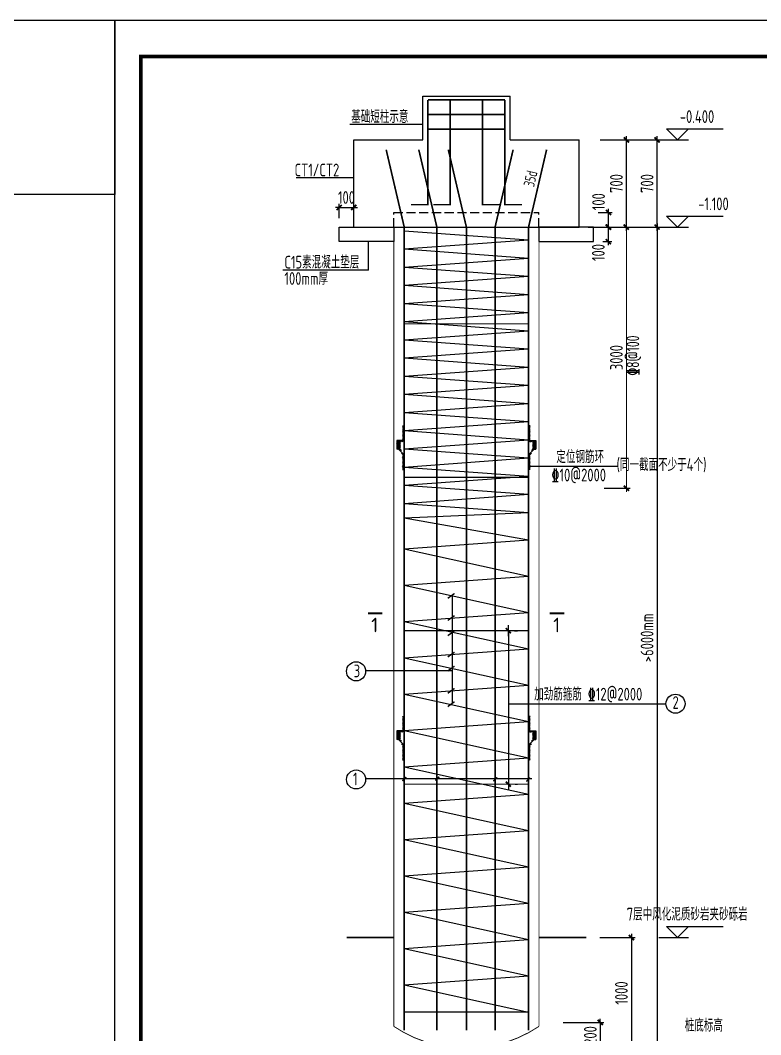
# Model space of a CAD drawing. Extents: x -2746917 to -971774, y -3334247 to -3250358.
# Drawn here: x -2357020 to -2336647, y -3302082 to -3274173 of the extents above; entities that cross this region are included whole.
import ezdxf
from ezdxf.enums import TextEntityAlignment as Align

# ---------------------------------------------------------------- set-up
doc = ezdxf.new("R2010")
doc.units = 0
doc.header["$LTSCALE"] = 1000
doc.header["$MEASUREMENT"] = 0
doc.header["$PDMODE"] = 35
doc.linetypes.add('DASH', pattern=[0.35, 0.25, -0.1])
doc.layers.get('0').update_dxf_attribs({"linetype": 'CONTINUOUS'})
doc.layers.get('Defpoints').update_dxf_attribs({"linetype": 'CONTINUOUS'})
for name, color, linetype in [('5', 7, 'CONTINUOUS'), ('6', 3, 'CONTINUOUS'), ('COLU', 7, 'CONTINUOUS'), ('DIM', 3, 'CONTINUOUS'), ('PUB_TITLE', 4, 'CONTINUOUS'), ('REIN', 1, 'CONTINUOUS'), ('TEXT', 7, 'CONTINUOUS'), ('THICK', 6, 'CONTINUOUS'), ('THIN', 7, 'CONTINUOUS')]:
    doc.layers.add(name, color=color, linetype=linetype)
doc.layers.add('yichutu', color=7, linetype='CONTINUOUS', true_color=0xffffff, plot=False)
doc.styles.add('TSSD_Dimension', font='tssdeng.shx', dxfattribs={"width": 0.75, "bigfont": 'Hztxt.shx'})
doc.styles.add('TSSD_Label', font='tssdeng.shx', dxfattribs={"width": 0.75, "bigfont": 'hztxt.shx'})
doc.styles.add('TSSD_Rein', font='Tssdeng.shx', dxfattribs={"width": 0.75, "bigfont": 'hztxt.shx'})
doc.dimstyles.new('TSSD_10_100', dxfattribs={"dimtxt": 350, "dimasz": 100, "dimexe": 100, "dimexo": 250, "dimgap": 100, "dimtad": 1, "dimdec": 0, "dimlfac": 0.1, "dimzin": 0, "dimdsep": 46, "dimtxsty": 'TSSD_Dimension', "dimblk": 'ARCHTICK', "dimcen": 0, "dimdle": 100, "dimclrt": 7, "dimadec": 0, "dimazin": 0, "dimtfac": 1, "dimtdec": 0, "dimtix": 1, "dimtmove": 2, "dimatfit": 3, "dimldrblk": 'ARCHTICK', "dimfxl": 1, "dimtolj": 1, "dimtzin": 0, "dimlwd": 5, "dimarcsym": 0})
doc.dimstyles.new('TSSD_200_100', dxfattribs={"dimtxt": 350, "dimasz": 100, "dimexe": 100, "dimexo": 250, "dimgap": 100, "dimtad": 1, "dimdec": 0, "dimlfac": 2, "dimzin": 0, "dimdsep": 46, "dimtxsty": 'TSSD_Dimension', "dimblk": 'ARCHTICK', "dimcen": 0, "dimdle": 100, "dimclrt": 7, "dimadec": 0, "dimazin": 0, "dimtfac": 1, "dimtdec": 0, "dimtix": 1, "dimtmove": 2, "dimatfit": 3, "dimfxl": 1, "dimtolj": 1, "dimtzin": 0, "dimarcsym": 0})
doc.dimstyles.new('TSSD_25_100', dxfattribs={"dimtxt": 350, "dimasz": 100, "dimexe": 100, "dimexo": 250, "dimgap": 100, "dimtad": 1, "dimdec": 0, "dimlfac": 0.25, "dimzin": 0, "dimdsep": 46, "dimtxsty": 'TSSD_Dimension', "dimblk": 'ARCHTICK', "dimcen": 0, "dimdle": 100, "dimclrt": 7, "dimadec": 0, "dimazin": 0, "dimtfac": 1, "dimtdec": 0, "dimtix": 1, "dimtmove": 2, "dimatfit": 3, "dimfxl": 1, "dimtolj": 1, "dimtzin": 0, "dimarcsym": 0})

# ---------------------------------------------------------------- blocks, each defined once
blk = doc.blocks.new('_ArchTick')
at = {"color": 0, "const_width": 0.5}
blk.add_lwpolyline([(-0.71, -0.71), (0.71, 0.71)], dxfattribs=at)
blk = doc.blocks.new('*D2689')
at = {"layer": 'Defpoints', "color": 0}
for p in [(-2342328, -3301743), (-2342332, -3302463), (-2341060, -3302463)]:
    blk.add_point(p, dxfattribs=at)
at = {"layer": 'DIM', "color": 0, "lineweight": -2}
for p, q in [((-2342078, -3301743), (-2340960, -3301743)), ((-2341060, -3301743), (-2341060, -3301643)), ((-2341060, -3301743), (-2341060, -3302463)), ((-2342082, -3302463), (-2340960, -3302463)), ((-2341060, -3302463), (-2341060, -3302563))]:
    blk.add_line(p, q, dxfattribs=at)
at = {"layer": 'DIM', "color": 0, "lineweight": -2, "xscale": 100, "yscale": 100, "zscale": 100}
for p, rotation in [((-2341060, -3301743), 270), ((-2341060, -3302463), 90)]:
    blk.add_blockref('_ArchTick', p, dxfattribs=dict(at, rotation=rotation))
at = {"layer": 'DIM', "color": 7, "insert": (-2341335, -3302103), "char_height": 350, "attachment_point": 5, "rotation": 90, "style": 'TSSD_Dimension'}
blk.add_mtext('\\A1;200', dxfattribs=at)
blk = doc.blocks.new('*D2690')
at = {"layer": 'Defpoints', "color": 0, "ltscale": 1.5}
for p in [(-2341374, -3279463), (-2340834, -3279463), (-2341374, -3279863)]:
    blk.add_point(p, dxfattribs=at)
at = {"layer": 'DIM', "color": 0, "lineweight": -2, "ltscale": 1.5}
for p, q in [((-2341124, -3279463), (-2340734, -3279463)), ((-2340834, -3279963), (-2340834, -3279363)), ((-2341124, -3279863), (-2340734, -3279863))]:
    blk.add_line(p, q, dxfattribs=at)
at = {"layer": 'DIM', "color": 0, "lineweight": -2, "ltscale": 1.5, "xscale": 100, "yscale": 100, "zscale": 100}
for p, rotation in [((-2340834, -3279463), 90), ((-2340834, -3279863), 270)]:
    blk.add_blockref('_ArchTick', p, dxfattribs=dict(at, rotation=rotation))
at = {"layer": 'DIM', "color": 7, "ltscale": 1.5, "insert": (-2341109, -3279164), "char_height": 350, "attachment_point": 5, "rotation": 90, "style": 'TSSD_Dimension'}
blk.add_mtext('\\A1;100', dxfattribs=at)
blk = doc.blocks.new('*D2691')
at = {"layer": 'Defpoints', "color": 0, "ltscale": 1.5}
for p in [(-2341313, -3277463), (-2340343, -3277463), (-2341313, -3279863)]:
    blk.add_point(p, dxfattribs=at)
at = {"layer": 'DIM', "color": 0, "lineweight": -2, "ltscale": 1.5}
for p, q in [((-2341063, -3277463), (-2340243, -3277463)), ((-2340343, -3279963), (-2340343, -3277363)), ((-2341063, -3279863), (-2340243, -3279863))]:
    blk.add_line(p, q, dxfattribs=at)
at = {"layer": 'DIM', "color": 0, "lineweight": -2, "ltscale": 1.5, "xscale": 100, "yscale": 100, "zscale": 100}
for p, rotation in [((-2340343, -3277463), 90), ((-2340343, -3279863), 270)]:
    blk.add_blockref('_ArchTick', p, dxfattribs=dict(at, rotation=rotation))
at = {"layer": 'DIM', "color": 7, "ltscale": 1.5, "insert": (-2340618, -3278663), "char_height": 350, "attachment_point": 5, "rotation": 90, "style": 'TSSD_Dimension'}
blk.add_mtext('\\A1;700', dxfattribs=at)
blk = doc.blocks.new('_DIMX')
blk.add_line((-150, 0), (150, 0))
at = {"const_width": 50}
blk.add_lwpolyline([(-70, -70), (70, 70)], dxfattribs=at)
blk = doc.blocks.new('*D2692')
at = {"layer": 'Defpoints', "color": 0}
for p in [(-2341326, -3299406), (-2342030, -3302463), (-2340205, -3302463)]:
    blk.add_point(p, dxfattribs=at)
at = {"layer": 'DIM', "color": 0, "lineweight": -2}
for p, q in [((-2340205, -3299306), (-2340205, -3302563)), ((-2341076, -3299406), (-2340105, -3299406)), ((-2341780, -3302463), (-2340105, -3302463))]:
    blk.add_line(p, q, dxfattribs=at)
at = {"layer": 'DIM', "color": 0, "lineweight": -2, "xscale": 100, "yscale": 100, "zscale": 100}
for p, rotation in [((-2340205, -3299406), 90), ((-2340205, -3302463), 270)]:
    blk.add_blockref('_ArchTick', p, dxfattribs=dict(at, rotation=rotation))
at = {"layer": 'DIM', "color": 7, "insert": (-2340480, -3300934), "char_height": 350, "attachment_point": 5, "rotation": 90, "style": 'TSSD_Dimension'}
blk.add_mtext('\\A1;1000', dxfattribs=at)
blk = doc.blocks.new('*D2694')
at = {"layer": 'Defpoints', "color": 0}
for p in [(-2341205, -3279863), (-2341205, -3287044), (-2340343, -3287044)]:
    blk.add_point(p, dxfattribs=at)
at = {"layer": 'DIM', "color": 0, "lineweight": 5}
blk.add_line((-2340343, -3279763), (-2340343, -3287144), dxfattribs=at)
at = {"layer": 'DIM', "color": 0, "lineweight": -2}
for p, q in [((-2340955, -3279863), (-2340243, -3279863)), ((-2340955, -3287044), (-2340243, -3287044))]:
    blk.add_line(p, q, dxfattribs=at)
at = {"layer": 'DIM', "color": 0, "lineweight": 5, "xscale": 100, "yscale": 100, "zscale": 100}
for p, rotation in [((-2340343, -3279863), 90), ((-2340343, -3287044), 270)]:
    blk.add_blockref('_ArchTick', p, dxfattribs=dict(at, rotation=rotation))
at = {"layer": 'DIM', "color": 7, "insert": (-2340618, -3283453), "char_height": 350, "attachment_point": 5, "rotation": 90, "style": 'TSSD_Dimension'}
blk.add_mtext('\\A1;3000', dxfattribs=at)
blk = doc.blocks.new('*D2695')
at = {"layer": 'Defpoints', "color": 0}
for p in [(-2341645, -3279863), (-2342289, -3302463), (-2339499, -3302463)]:
    blk.add_point(p, dxfattribs=at)
at = {"layer": 'DIM', "color": 0, "lineweight": -2}
for p, q in [((-2339499, -3279763), (-2339499, -3302563)), ((-2341395, -3279863), (-2339399, -3279863)), ((-2342039, -3302463), (-2339399, -3302463))]:
    blk.add_line(p, q, dxfattribs=at)
at = {"layer": 'DIM', "color": 0, "lineweight": -2, "xscale": 100, "yscale": 100, "zscale": 100}
for p, rotation in [((-2339499, -3279863), 90), ((-2339499, -3302463), 270)]:
    blk.add_blockref('_ArchTick', p, dxfattribs=dict(at, rotation=rotation))
at = {"layer": 'DIM', "color": 7, "insert": (-2339774, -3291163), "char_height": 350, "attachment_point": 5, "rotation": 90, "style": 'TSSD_Dimension'}
blk.add_mtext('\\A1;>6000mm', dxfattribs=at)
blk = doc.blocks.new('*D2696')
at = {"layer": 'Defpoints', "color": 0, "ltscale": 1.5}
for p in [(-2340969, -3277463), (-2339499, -3277463), (-2340969, -3279863)]:
    blk.add_point(p, dxfattribs=at)
at = {"layer": 'DIM', "color": 0, "lineweight": -2, "ltscale": 1.5}
for p, q in [((-2340719, -3277463), (-2339399, -3277463)), ((-2339499, -3279963), (-2339499, -3277363)), ((-2340719, -3279863), (-2339399, -3279863))]:
    blk.add_line(p, q, dxfattribs=at)
at = {"layer": 'DIM', "color": 0, "lineweight": -2, "ltscale": 1.5, "xscale": 100, "yscale": 100, "zscale": 100}
for p, rotation in [((-2339499, -3277463), 90), ((-2339499, -3279863), 270)]:
    blk.add_blockref('_ArchTick', p, dxfattribs=dict(at, rotation=rotation))
at = {"layer": 'DIM', "color": 7, "ltscale": 1.5, "insert": (-2339774, -3278663), "char_height": 350, "attachment_point": 5, "rotation": 90, "style": 'TSSD_Dimension'}
blk.add_mtext('\\A1;700', dxfattribs=at)
blk = doc.blocks.new('*D2723')
at = {"layer": 'Defpoints', "color": 0, "ltscale": 1.5}
for p in [(-2341245, -3279863), (-2341245, -3280263), (-2340840, -3280263)]:
    blk.add_point(p, dxfattribs=at)
at = {"layer": 'DIM', "color": 0, "lineweight": -2, "ltscale": 1.5}
for p, q in [((-2340840, -3279763), (-2340840, -3280363)), ((-2340995, -3279863), (-2340740, -3279863)), ((-2340995, -3280263), (-2340740, -3280263))]:
    blk.add_line(p, q, dxfattribs=at)
at = {"layer": 'DIM', "color": 0, "lineweight": -2, "ltscale": 1.5, "xscale": 100, "yscale": 100, "zscale": 100}
for p, rotation in [((-2340840, -3279863), 90), ((-2340840, -3280263), 270)]:
    blk.add_blockref('_ArchTick', p, dxfattribs=dict(at, rotation=rotation))
at = {"layer": 'DIM', "color": 7, "ltscale": 1.5, "insert": (-2341115, -3280562), "char_height": 350, "attachment_point": 5, "rotation": 90, "style": 'TSSD_Dimension'}
blk.add_mtext('\\A1;100', dxfattribs=at)
blk = doc.blocks.new('*D2724')
at = {"layer": 'Defpoints', "color": 0, "ltscale": 1.5}
for p in [(-2347845, -3279323), (-2348245, -3279863), (-2347845, -3279863)]:
    blk.add_point(p, dxfattribs=at)
at = {"layer": 'DIM', "color": 0, "lineweight": -2, "ltscale": 1.5}
for p, q in [((-2348245, -3279613), (-2348245, -3279223)), ((-2347845, -3279613), (-2347845, -3279223)), ((-2348245, -3279323), (-2348345, -3279323)), ((-2348245, -3279323), (-2347845, -3279323)), ((-2347845, -3279323), (-2347745, -3279323))]:
    blk.add_line(p, q, dxfattribs=at)
at = {"layer": 'DIM', "color": 0, "lineweight": -2, "ltscale": 1.5, "xscale": 100, "yscale": 100, "zscale": 100}
blk.add_blockref('_ArchTick', (-2348245, -3279323), dxfattribs=at)
at = {"layer": 'DIM', "color": 0, "lineweight": -2, "ltscale": 1.5, "xscale": 100, "yscale": 100, "zscale": 100, "rotation": 180}
blk.add_blockref('_ArchTick', (-2347845, -3279323), dxfattribs=at)
at = {"layer": 'DIM', "color": 7, "ltscale": 1.5, "insert": (-2348045, -3279048), "char_height": 350, "attachment_point": 5, "style": 'TSSD_Dimension'}
blk.add_mtext('\\A1;100', dxfattribs=at)
blk = doc.blocks.new('yct-743-420-74300-42000-100-2002.0')
at = {"layer": 'yichutu', "color": 7, "true_color": 0xffffff}
blk.add_lwpolyline([(0, 0), (0, 42000), (74300, 42000), (74300, 0)], close=True, dxfattribs=at)
blk = doc.blocks.new('A$C6B365CFD')
at = {"layer": 'PUB_TITLE'}
blk.add_lwpolyline([(-70467, -17093), (-70467, 24907), (3833, 24907), (3833, -17093)], close=True, dxfattribs=at)
at = {"layer": 'PUB_TITLE', "const_width": 100}
blk.add_lwpolyline([(2833, -16093), (2833, 23907), (-69753, 23907), (-69753, -16093), (2833, -16093)], dxfattribs=at)

msp = doc.modelspace()

# ---------------------------------------------------------------- hatches: boundary and pattern name
at = {"layer": 'COLU'}
h = msp.add_hatch(dxfattribs=at)
h.set_pattern_fill('ANSI31', color=256, scale=200, style=0)
h.set_pattern_definition([(135, (-2420812.46, -3306452.225), (17.6776695, 17.6776695), [])])
h.paths.add_polyline_path([(-2346608.71, -3285732.1), (-2346501.82, -3285732.1), (-2346501.82, -3285332.1), (-2346455.26, -3285332.1), (-2346455.26, -3285770.29), (-2346562.16, -3285770.29), (-2346562.16, -3285972.1), (-2346455.26, -3286132.1), (-2346455.26, -3286532.1), (-2346501.82, -3286532.1), (-2346501.82, -3286132.1), (-2346608.71, -3285972.1)])
h = msp.add_hatch(dxfattribs=at)
h.set_pattern_fill('ANSI31', color=256, scale=200, style=0)
h.set_pattern_definition([(45, (-2268678.07, -3306452.225), (-17.6776695, 17.6776695), [])])
h.paths.add_polyline_path([(-2342881.81, -3285732.1), (-2342988.71, -3285732.1), (-2342988.71, -3285332.1), (-2343035.26, -3285332.1), (-2343035.26, -3285770.29), (-2342928.37, -3285770.29), (-2342928.37, -3285972.1), (-2343035.26, -3286132.1), (-2343035.26, -3286532.1), (-2342988.71, -3286532.1), (-2342988.71, -3286132.1), (-2342881.81, -3285972.1)])
h = msp.add_hatch(dxfattribs=at)
h.set_pattern_fill('ANSI31', color=256, scale=200, style=0)
h.set_pattern_definition([(135, (-2374448.858, -3294124.836), (17.67767, 17.67767), [])])
h.paths.add_polyline_path([(-2346655.26, -3285732.1), (-2346608.71, -3285732.1), (-2346608.71, -3285972.1), (-2346655.26, -3285972.1)])
h = msp.add_hatch(dxfattribs=at)
h.set_pattern_fill('ANSI31', color=256, scale=200, style=0)
h.set_pattern_definition([(45, (-2315041.67, -3294124.836), (-17.67767, 17.67767), [])])
h.paths.add_polyline_path([(-2342835.26, -3285732.1), (-2342881.81, -3285732.1), (-2342881.81, -3285972.1), (-2342835.26, -3285972.1)])
h = msp.add_hatch(dxfattribs=at)
h.set_pattern_fill('ANSI31', color=256, scale=200, style=0)
h.set_pattern_definition([(135, (-2420812.46, -3314443.787), (17.6776695, 17.6776695), [])])
h.paths.add_polyline_path([(-2346608.71, -3293723.66), (-2346501.82, -3293723.66), (-2346501.82, -3293323.66), (-2346455.26, -3293323.66), (-2346455.26, -3293761.86), (-2346562.16, -3293761.86), (-2346562.16, -3293963.66), (-2346455.26, -3294123.66), (-2346455.26, -3294523.66), (-2346501.82, -3294523.66), (-2346501.82, -3294123.66), (-2346608.71, -3293963.66)])
h = msp.add_hatch(dxfattribs=at)
h.set_pattern_fill('ANSI31', color=256, scale=200, style=0)
h.set_pattern_definition([(45, (-2268678.07, -3314443.787), (-17.6776695, 17.6776695), [])])
h.paths.add_polyline_path([(-2342881.81, -3293723.66), (-2342988.71, -3293723.66), (-2342988.71, -3293323.66), (-2343035.26, -3293323.66), (-2343035.26, -3293761.86), (-2342928.37, -3293761.86), (-2342928.37, -3293963.66), (-2343035.26, -3294123.66), (-2343035.26, -3294523.66), (-2342988.71, -3294523.66), (-2342988.71, -3294123.66), (-2342881.81, -3293963.66)])
h = msp.add_hatch(dxfattribs=at)
h.set_pattern_fill('ANSI31', color=256, scale=200, style=0)
h.set_pattern_definition([(135, (-2374448.858, -3302116.399), (17.67767, 17.67767), [])])
h.paths.add_polyline_path([(-2346655.26, -3293723.66), (-2346608.71, -3293723.66), (-2346608.71, -3293963.66), (-2346655.26, -3293963.66)])
h = msp.add_hatch(dxfattribs=at)
h.set_pattern_fill('ANSI31', color=256, scale=200, style=0)
h.set_pattern_definition([(45, (-2315041.67, -3302116.399), (-17.67767, 17.67767), [])])
h.paths.add_polyline_path([(-2342835.26, -3293723.66), (-2342881.81, -3293723.66), (-2342881.81, -3293963.66), (-2342835.26, -3293963.66)])

# ---------------------------------------------------------------- linework, layer by layer
for p, q in [((-2345945.26, -3277463.27), (-2345945.26, -3276263.27)), ((-2345945.26, -3276263.27), (-2343545.26, -3276263.27)), ((-2343545.26, -3277463.27), (-2343545.26, -3276263.27)), ((-2347845.26, -3279863.27), (-2347845.26, -3277463.27)), ((-2347845.26, -3277463.27), (-2345945.26, -3277463.27)), ((-2343545.26, -3277463.27), (-2341645.26, -3277463.27)), ((-2341645.26, -3279863.27), (-2341645.26, -3277463.27)), ((-2347845.26, -3279863.27), (-2341645.26, -3279863.27)), ((-2346455.27, -3287863.27), (-2343035.27, -3288463.27)), ((-2346455.27, -3288713.27), (-2343035.27, -3289463.27)), ((-2346455.26, -3289713.27), (-2343035.26, -3290463.27)), ((-2345133.67, -3289993.01), (-2345133.67, -3292967.28)), ((-2346455.26, -3290713.27), (-2343035.26, -3291463.27)), ((-2346455.26, -3291713.27), (-2343035.26, -3292463.27)), ((-2346455.26, -3292713.27), (-2343035.26, -3293463.27)), ((-2346455.26, -3293713.27), (-2343035.26, -3294463.27)), ((-2346455.26, -3294713.27), (-2343035.26, -3295463.27)), ((-2346455.26, -3295713.27), (-2343035.26, -3296463.27)), ((-2346455.26, -3296713.27), (-2343035.26, -3297463.27)), ((-2346455.26, -3297713.27), (-2343035.26, -3298463.27)), ((-2346455.26, -3298713.27), (-2343035.26, -3299463.27)), ((-2346455.26, -3299713.27), (-2343035.26, -3300463.27)), ((-2346455.26, -3300713.27), (-2343035.26, -3301463.27)), ((-2343035.26, -3301463.27), (-2346455.26, -3301463.27))]:
    msp.add_line(p, q)
at = {"linetype": 'DASH'}
for p, q in [((-2346743.09, -3279463.27), (-2342747.44, -3279463.27)), ((-2346743.09, -3279863.27), (-2346743.09, -3279463.27)), ((-2342747.44, -3279863.27), (-2342747.44, -3279463.27))]:
    msp.add_line(p, q, dxfattribs=at)
at = {"color": 0, "linetype": 'ByBlock'}
for p, q in [((-2343590.64, -3290967.33), (-2343590.64, -3295185)), ((-2343425.38, -3290966.33), (-2343340.64, -3290966.33)), ((-2343400.33, -3295186), (-2343340.64, -3295186))]:
    msp.add_line(p, q, dxfattribs=at)
at = {"ltscale": 1.5}
msp.add_lwpolyline([(-2359818.65, -3274173.05), (-2354415.7, -3274173.05), (-2354415.7, -3278965.91), (-2359818.65, -3278965.91)], close=True, dxfattribs=at)
for points, const_width in [([(-2346455.26, -3282527), (-2343035.26, -3282527)], 30), ([(-2346455.26, -3286746.66), (-2343035.26, -3286746.66)], 30), ([(-2345258.26, -3290075.98), (-2345072.39, -3289942.86)], 40), ([(-2345258.26, -3290684.83), (-2345072.39, -3290551.71)], 40), ([(-2346455.26, -3290966.33), (-2343035.26, -3290966.33)], 30), ([(-2345258.26, -3291103.44), (-2345072.39, -3290970.33)], 40), ([(-2345258.26, -3291689.91), (-2345072.39, -3291556.79)], 40), ([(-2345258.26, -3292073.95), (-2345072.39, -3291940.83)], 40), ([(-2345258.26, -3292687.95), (-2345072.39, -3292554.83)], 40), ([(-2345258.26, -3293054.15), (-2345072.39, -3292921.03)], 40), ([(-2346503.52, -3295097.99), (-2346398.49, -3294993.04)], 40), ([(-2345598.35, -3295090.5), (-2345493.33, -3294985.54)], 40), ([(-2344000.54, -3295105.49), (-2343895.52, -3295000.53)], 40), ([(-2343095.37, -3295112.99), (-2342990.35, -3295008.03)], 40), ([(-2346455.26, -3295186), (-2343035.26, -3295186)], 30), ([(-2346743.09, -3299405.66), (-2348040.58, -3299405.66)], 50), ([(-2342747.44, -3299405.66), (-2341441.26, -3299405.66)], 50)]:
    msp.add_lwpolyline(points, dxfattribs=dict(const_width=const_width))
at = {"layer": '5', "const_width": 25}
for points in [[(-2346743.09, -3301851.88), (-2346743.09, -3279863.27)], [(-2342747.44, -3301851.88), (-2342747.44, -3279863.27)]]:
    msp.add_lwpolyline(points, dxfattribs=at)
msp.add_lwpolyline([(-2346743.09, -3301851.88, 0.3044517), (-2342747.44, -3301851.88, 0.13819462)], format="xyb", dxfattribs=at)
at = {"layer": '6'}
for p, q in [((-2346455.26, -3279963.27), (-2343035.26, -3280213.27)), ((-2346455.26, -3280463.27), (-2343035.26, -3280213.27)), ((-2346455.26, -3280463.27), (-2343035.26, -3280713.27)), ((-2346455.26, -3280963.27), (-2343035.26, -3280713.27)), ((-2346455.26, -3280963.27), (-2343035.26, -3281213.27)), ((-2346455.26, -3281463.27), (-2343035.26, -3281213.27)), ((-2346455.26, -3281463.27), (-2343035.26, -3281713.27)), ((-2346455.26, -3281963.27), (-2343035.26, -3281713.27)), ((-2346455.26, -3281963.27), (-2343035.26, -3282213.27)), ((-2346455.26, -3282463.27), (-2343035.26, -3282213.27)), ((-2346455.26, -3282463.27), (-2343035.26, -3282713.27)), ((-2346455.26, -3282963.27), (-2343035.26, -3282713.27)), ((-2346455.26, -3282963.27), (-2343035.26, -3283213.27)), ((-2346455.26, -3283463.27), (-2343035.26, -3283213.27)), ((-2346455.26, -3283463.27), (-2343035.26, -3283713.27)), ((-2346455.26, -3283963.27), (-2343035.26, -3283713.27)), ((-2346455.26, -3283963.27), (-2343035.26, -3284213.27)), ((-2346455.26, -3284463.27), (-2343035.26, -3284213.27)), ((-2346455.26, -3284463.27), (-2343035.26, -3284713.27)), ((-2346455.26, -3284963.27), (-2343035.26, -3284713.27)), ((-2346455.26, -3284963.27), (-2343035.26, -3285213.27)), ((-2346455.26, -3285463.27), (-2343035.26, -3285213.27)), ((-2346455.26, -3285463.27), (-2343035.26, -3285713.27)), ((-2346455.26, -3285963.27), (-2343035.26, -3285713.27)), ((-2346455.26, -3285963.27), (-2343035.26, -3286213.27)), ((-2346455.26, -3286463.27), (-2343035.26, -3286213.27)), ((-2346455.26, -3286463.27), (-2343035.26, -3286713.27)), ((-2346455.26, -3286963.27), (-2343035.26, -3286713.27)), ((-2346455.26, -3286963.27), (-2343035.26, -3287213.27)), ((-2346455.26, -3287463.27), (-2343035.26, -3287213.27)), ((-2346455.26, -3287463.27), (-2343035.26, -3287713.27)), ((-2346455.27, -3287863.27), (-2343035.26, -3287713.27)), ((-2346455.27, -3288713.27), (-2343035.27, -3288463.27)), ((-2346455.26, -3289713.27), (-2343035.26, -3289463.27)), ((-2346455.26, -3290713.27), (-2343035.26, -3290463.27)), ((-2346455.26, -3291713.27), (-2343035.26, -3291463.27)), ((-2346455.26, -3292713.27), (-2343035.26, -3292463.27)), ((-2346455.26, -3293713.27), (-2343035.26, -3293463.27)), ((-2346455.26, -3294713.27), (-2343035.26, -3294463.27)), ((-2346455.26, -3295713.27), (-2343035.26, -3295463.27)), ((-2346455.26, -3296713.27), (-2343035.26, -3296463.27)), ((-2346455.26, -3297713.27), (-2343035.26, -3297463.27)), ((-2346455.26, -3298713.27), (-2343035.26, -3298463.27)), ((-2346455.26, -3299713.27), (-2343035.26, -3299463.27)), ((-2346455.26, -3300713.27), (-2343035.26, -3300463.27))]:
    msp.add_line(p, q, dxfattribs=at)
at = {"layer": 'COLU'}
for p, q in [((-2346501.82, -3285332.1), (-2346455.26, -3285332.1)), ((-2342988.71, -3285332.1), (-2343035.26, -3285332.1)), ((-2346501.82, -3285732.1), (-2346655.26, -3285732.1)), ((-2346655.26, -3285732.1), (-2346655.26, -3285972.1)), ((-2346608.71, -3285732.1), (-2346608.71, -3285972.1)), ((-2342988.71, -3285732.1), (-2342835.26, -3285732.1)), ((-2342881.81, -3285732.1), (-2342881.81, -3285972.1)), ((-2342835.26, -3285732.1), (-2342835.26, -3285972.1)), ((-2346608.71, -3285972.1), (-2346655.26, -3285972.1)), ((-2342881.81, -3285972.1), (-2342835.26, -3285972.1)), ((-2342988.71, -3286436.56), (-2340589.56, -3286436.56)), ((-2346501.82, -3286532.1), (-2346455.26, -3286532.1)), ((-2342988.71, -3286532.1), (-2343035.26, -3286532.1)), ((-2346501.82, -3293323.66), (-2346455.26, -3293323.66)), ((-2342988.71, -3293323.66), (-2343035.26, -3293323.66)), ((-2346501.82, -3293723.66), (-2346655.26, -3293723.66)), ((-2346655.26, -3293723.66), (-2346655.26, -3293963.66)), ((-2346608.71, -3293723.66), (-2346608.71, -3293963.66)), ((-2342988.71, -3293723.66), (-2342835.26, -3293723.66)), ((-2342881.81, -3293723.66), (-2342881.81, -3293963.66)), ((-2342835.26, -3293723.66), (-2342835.26, -3293963.66)), ((-2346608.71, -3293963.66), (-2346655.26, -3293963.66)), ((-2342881.81, -3293963.66), (-2342835.26, -3293963.66)), ((-2346501.82, -3294523.66), (-2346455.26, -3294523.66)), ((-2342988.71, -3294523.66), (-2343035.26, -3294523.66))]:
    msp.add_line(p, q, dxfattribs=at)
for points in [[(-2348245.26, -3279863.27), (-2346743.09, -3279863.27), (-2346743.09, -3280263.27), (-2348245.26, -3280263.27)], [(-2341245.26, -3279863.27), (-2342747.44, -3279863.27), (-2342747.44, -3280263.27), (-2341245.26, -3280263.27)]]:
    msp.add_lwpolyline(points, close=True, dxfattribs=at)
at = {"layer": 'Defpoints', "color": 0, "linetype": 'ByBlock'}
for p in [(-2343725.38, -3290966.33), (-2343700.33, -3295186), (-2343590.64, -3295186)]:
    msp.add_point(p, dxfattribs=at)
at = {"layer": 'REIN', "ltscale": 0.5, "const_width": 45}
for points in [[(-2345804.09, -3276365.06), (-2345804.09, -3279245.55), (-2346270.91, -3279245.55)], [(-2345804.09, -3276365.06), (-2343686.44, -3276365.06)], [(-2345190.03, -3276365.06), (-2345190.03, -3279245.55), (-2345656.85, -3279245.55)], [(-2344300.5, -3276365.06), (-2344300.5, -3279245.55), (-2343833.68, -3279245.55)], [(-2343686.44, -3276365.06), (-2343686.44, -3279245.55), (-2343219.61, -3279245.55)], [(-2345804.09, -3276765.06), (-2343686.44, -3276765.06)], [(-2345804.09, -3276765.06), (-2343686.44, -3276765.06)], [(-2345804.09, -3277165.06), (-2343686.44, -3277165.06)], [(-2345804.09, -3277165.06), (-2343686.44, -3277165.06)], [(-2345557.7, -3301964.79), (-2345557.7, -3279863.27), (-2346054.77, -3277732.75)], [(-2344745.26, -3301964.79), (-2344745.26, -3279863.27), (-2345242.34, -3277732.75)], [(-2343956.26, -3301964.79), (-2343956.26, -3279863.27), (-2343459.19, -3277732.75)], [(-2343035.26, -3301964.79), (-2343035.26, -3279863.27), (-2342538.19, -3277732.75)]]:
    msp.add_lwpolyline(points, dxfattribs=at)
at = {"layer": 'REIN', "ltscale": 0.5, "const_width": 45, "elevation": 48}
msp.add_lwpolyline([(-2346455.26, -3301964.79), (-2346455.26, -3279863.27), (-2346952.34, -3277732.75)], dxfattribs=at)
at = {"layer": 'REIN', "color": 0, "const_width": 0.02}
for points in [[(-2346501.82, -3285332.1), (-2346501.82, -3285732.1), (-2346608.71, -3285732.1), (-2346608.71, -3285972.1), (-2346501.82, -3286132.1), (-2346501.82, -3286532.1)], [(-2346455.26, -3285332.1), (-2346455.26, -3285770.29), (-2346562.16, -3285770.29), (-2346562.16, -3285972.1), (-2346455.26, -3286132.1), (-2346455.26, -3286532.1)], [(-2343035.26, -3285332.1), (-2343035.26, -3285770.29), (-2342928.37, -3285770.29), (-2342928.37, -3285972.1), (-2343035.26, -3286132.1), (-2343035.26, -3286532.1)], [(-2342988.71, -3285332.1), (-2342988.71, -3285732.1), (-2342881.81, -3285732.1), (-2342881.81, -3285972.1), (-2342988.71, -3286132.1), (-2342988.71, -3286532.1)], [(-2346501.82, -3293323.66), (-2346501.82, -3293723.66), (-2346608.71, -3293723.66), (-2346608.71, -3293963.66), (-2346501.82, -3294123.66), (-2346501.82, -3294523.66)], [(-2346455.26, -3293323.66), (-2346455.26, -3293761.86), (-2346562.16, -3293761.86), (-2346562.16, -3293963.66), (-2346455.26, -3294123.66), (-2346455.26, -3294523.66)], [(-2343035.26, -3293323.66), (-2343035.26, -3293761.86), (-2342928.37, -3293761.86), (-2342928.37, -3293963.66), (-2343035.26, -3294123.66), (-2343035.26, -3294523.66)], [(-2342988.71, -3293323.66), (-2342988.71, -3293723.66), (-2342881.81, -3293723.66), (-2342881.81, -3293963.66), (-2342988.71, -3294123.66), (-2342988.71, -3294523.66)]]:
    msp.add_lwpolyline(points, dxfattribs=at)
at = {"layer": 'TEXT'}
for p, q in [((-2345945.26, -3277041.03, -48), (-2347955.83, -3277041.03, -48)), ((-2347845.26, -3278508.15), (-2349433.44, -3278508.15)), ((-2347436.75, -3281044.21, -48), (-2347436.75, -3280263.27)), ((-2347436.75, -3281044.21, -48), (-2349793.1, -3281044.21, -48)), ((-2345133.67, -3292071.01), (-2347517.86, -3292071.01)), ((-2343590.64, -3292975.52), (-2339253.1, -3292975.52)), ((-2342945.26, -3295045.95), (-2347517.86, -3295045.95))]:
    msp.add_line(p, q, dxfattribs=at)
for centre in [(-2347779.91, -3292084.2), (-2338990.72, -3292975.52), (-2347779.91, -3295059.15)]:
    msp.add_circle(centre, 262.38, dxfattribs=at)
at = {"layer": 'THICK', "const_width": 50}
for points in [[(-2347055.79, -3290490.02), (-2347455.79, -3290490.02)], [(-2342449.73, -3290490.02), (-2342049.73, -3290490.02)]]:
    msp.add_lwpolyline(points, dxfattribs=at)
at = {"layer": 'THIN'}
for p, q in [((-2338935.85, -3277463.27), (-2339235.85, -3277163.27)), ((-2339235.85, -3277163.27), (-2338635.85, -3277163.27)), ((-2338935.85, -3277463.27), (-2338635.85, -3277163.27)), ((-2338635.85, -3277163.27), (-2337683.92, -3277163.27)), ((-2339448.64, -3277463.27), (-2338635.85, -3277463.27)), ((-2338935.85, -3277463.27), (-2338935.85, -3277463.27)), ((-2338935.85, -3279863.27), (-2339235.85, -3279563.27)), ((-2339235.85, -3279563.27), (-2338635.85, -3279563.27)), ((-2338935.85, -3279863.27), (-2338635.85, -3279563.27)), ((-2338635.85, -3279563.27), (-2337683.92, -3279563.27)), ((-2339448.64, -3279863.27), (-2338635.85, -3279863.27)), ((-2338935.85, -3279863.27), (-2338935.85, -3279863.27)), ((-2338935.85, -3299405.66), (-2339235.85, -3299105.66)), ((-2339235.85, -3299105.66), (-2338635.85, -3299105.66)), ((-2338935.85, -3299405.66), (-2338635.85, -3299105.66)), ((-2338635.85, -3299105.66), (-2337683.92, -3299105.66)), ((-2339448.64, -3299405.66), (-2338635.85, -3299405.66)), ((-2338935.85, -3299405.66), (-2338935.85, -3299405.66))]:
    msp.add_line(p, q, dxfattribs=at)

# ---------------------------------------------------------------- block references
at = {"ltscale": 1.5}
msp.add_blockref('A$C6B365CFD', (-2283948.99, -3299080.41), dxfattribs=at)
at = {"color": 0, "linetype": 'ByBlock'}
for p, rotation in [((-2343590.64, -3290966.33), 90), ((-2343590.64, -3295186), 270)]:
    msp.add_blockref('_DIMX', p, dxfattribs=dict(at, rotation=rotation))
at = {"layer": 'yichutu'}
msp.add_blockref('yct-743-420-74300-42000-100-2002.0', (-2354415.7, -3316173.05), dxfattribs=at)

# ---------------------------------------------------------------- texts
at = {"layer": 'TEXT', "style": 'TSSD_Label', "width": 0.75}
for s, p in [('基础短柱示意', (-2347915.21, -3276999.75, -48)), ('CT1/CT2', (-2349473.19, -3278466.86)), ('C15素混凝土垫层', (-2349752.48, -3281002.92, -48)), ('100mm厚', (-2349752.48, -3281451.82, -48)), ('定位钢筋环', (-2342270.63, -3286357.75)), ('(同一截面不少于4个)', (-2340614.17, -3286574.07)), ('%%13210@2000', (-2342407.9, -3286858.46)), ('3', (-2347844.34, -3292248.01)), ('加劲筋箍筋 %%13212@2000', (-2342880.55, -3292887.41)), ('2', (-2339072.94, -3293117.79)), ('1', (-2347864.88, -3295219.72))]:
    msp.add_text(s, height=350, dxfattribs=at).set_placement(p)
for s, p in [('-0.400', (-2337925.81, -3277103.27)), ('-1.100', (-2337526.92, -3279503.27)), ('7层中风化泥质砂岩夹砂砾岩', (-2337007.45, -3299045.66)), ('桩底标高', (-2337687.81, -3302103.27))]:
    msp.add_text(s, height=350, dxfattribs=at).set_placement(p, align=Align.BOTTOM_RIGHT)
at = {"layer": 'TEXT', "style": 'TSSD_Rein', "width": 0.7}
for s, height, rotation, p in [('35d', 300, 77, (-2342884.16, -3278775.51)), ('%%1328@100', 350, 90, (-2339989.56, -3283946.21))]:
    msp.add_text(s, height=height, rotation=rotation, dxfattribs=at).set_placement(p)
at = {"layer": 'THICK', "style": 'TSSD_Label'}
for p in [(-2347363.48, -3291009.88), (-2342357.42, -3291009.88)]:
    msp.add_text('1', height=400, dxfattribs=at).set_placement(p)

# ---------------------------------------------------------------- dimensions: what is measured, and where the dimension line sits
at = {"layer": 'DIM', "ltscale": 1.5}
for p1, p2, distance, picture, middle in [((-2341313.33, -3279863.27), (-2341313.33, -3277463.27), -969.99, '*D2691', (-2340618.34, -3278663.27)), ((-2340968.85, -3279863.27), (-2340968.85, -3277463.27), -1469.99, '*D2696', (-2339773.87, -3278663.27))]:
    dim = msp.add_aligned_dim(p1=p1, p2=p2, distance=distance, text='700', dimstyle='TSSD_200_100', dxfattribs=at)
    dim.commit()
    dim.dimension.update_dxf_attribs({"geometry": picture, "text_midpoint": middle})
dim = msp.add_linear_dim(base=(-2347845.26, -3279323.01), p1=(-2348245.26, -3279863.27), p2=(-2347845.26, -3279863.27), dimstyle='TSSD_25_100', dxfattribs=at)
dim.commit()
dim.dimension.update_dxf_attribs({"geometry": '*D2724', "text_midpoint": (-2348045.26, -3279048.01)})
dim = msp.add_linear_dim(base=(-2340834.4, -3279463.27), p1=(-2341373.9, -3279863.27), p2=(-2341373.9, -3279463.27), angle=90, text='100', dimstyle='TSSD_200_100', dxfattribs=at)
dim.commit()
dim.dimension.update_dxf_attribs({"geometry": '*D2690', "text_midpoint": (-2341109.4, -3279164.2), "dimtype": 161})
at = {"layer": 'DIM'}
for base, p1, p2, text, dimstyle, picture, middle in [((-2339498.87, -3302463.27), (-2341645.26, -3279863.27), (-2342289.11, -3302463.27), '>6000mm', 'TSSD_25_100', '*D2695', (-2339773.87, -3291163.27)), ((-2340343.34, -3287043.55), (-2341204.65, -3279863.27), (-2341204.65, -3287043.55), '3000', 'TSSD_10_100', '*D2694', (-2340618.34, -3283453.41)), ((-2340205.2, -3302463.27), (-2341326.48, -3299405.66), (-2342030.2, -3302463.27), '1000', 'TSSD_25_100', '*D2692', (-2340480.2, -3300934.46)), ((-2341060.15, -3302463.27), (-2342327.77, -3301743.27), (-2342331.88, -3302463.27), '200', 'TSSD_25_100', '*D2689', (-2341335.15, -3302103.27))]:
    dim = msp.add_linear_dim(base=base, p1=p1, p2=p2, angle=90, text=text, dimstyle=dimstyle, dxfattribs=at)
    dim.commit()
    dim.dimension.update_dxf_attribs({"geometry": picture, "text_midpoint": middle})
at = {"layer": 'DIM', "ltscale": 1.5}
dim = msp.add_linear_dim(base=(-2340839.83, -3280263.27), p1=(-2341245.26, -3279863.27), p2=(-2341245.26, -3280263.27), angle=90, dimstyle='TSSD_25_100', dxfattribs=at)
dim.commit()
dim.dimension.update_dxf_attribs({"geometry": '*D2723', "text_midpoint": (-2341114.83, -3280562.34), "dimtype": 160})

doc.saveas('drawing.dxf')
